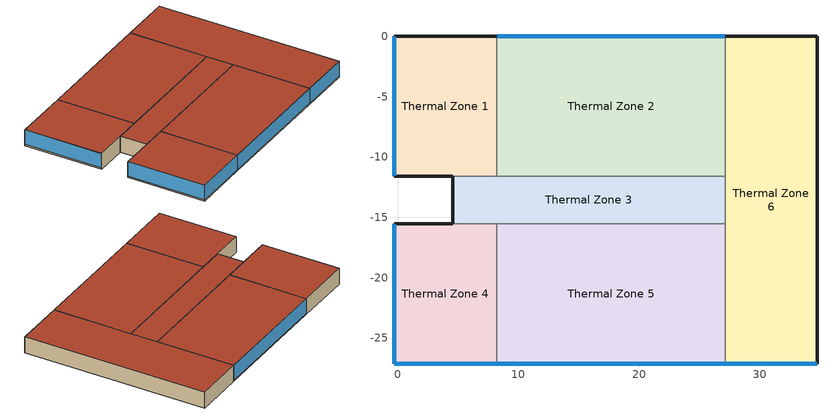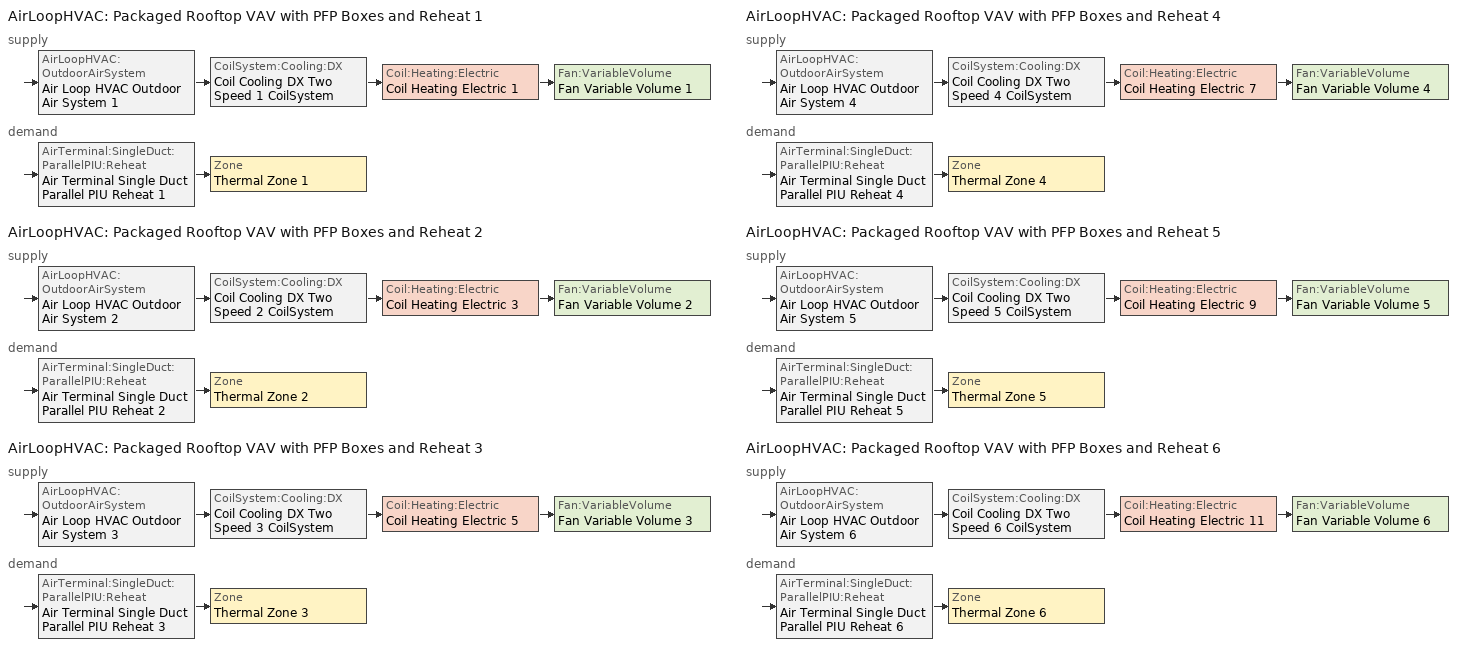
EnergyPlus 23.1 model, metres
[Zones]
Thermal Zone 1
 floor ground (ExtSlabCarpet 4in ClimateZone 1-8): 8.23,0 8.23,-11.58 4.57,-11.58 -0.3,-11.58 -0.3,0 z0
 wall outside (ASHRAE 189.1-2009 ExtWall Mass ClimateZone 3): 8.23,0 -0.3,0 -0.3,-11.58 4.57,-11.58 z0:2.44
 wall to Thermal Zone 2 (AirWall): 8.23,-11.58 8.23,0 z0:2.44
 wall to Thermal Zone 3 (AirWall): 4.57,-11.58 8.23,-11.58 z0:2.44
 window (ASHRAE 189.1-2009 ExtWindow ClimateZone 3): -0.3,-0.03 -0.3,-11.56 z0.21:2.41
 roof outside (ASHRAE 189.1-2009 ExtRoof IEAD ClimateZone 2-5): -0.3,0 -0.3,-11.58 4.57,-11.58 8.23,-11.58 8.23,0 z2.44
Thermal Zone 2
 floor ground (ExtSlabCarpet 4in ClimateZone 1-8): 27.13,0 27.13,-11.58 8.23,-11.58 8.23,0 z0
 wall outside (ASHRAE 189.1-2009 ExtWall Mass ClimateZone 3): 27.13,0 8.23,0 z0:2.44
 wall to Thermal Zone 6 (AirWall): 27.13,-11.58 27.13,0 z0:2.44
 wall to Thermal Zone 3 (AirWall): 8.23,-11.58 27.13,-11.58 z0:2.44
 window (ASHRAE 189.1-2009 ExtWindow ClimateZone 3): 27.1,0 8.26,0 z0.21:2.41
 roof outside (ASHRAE 189.1-2009 ExtRoof IEAD ClimateZone 2-5): 8.23,0 8.23,-11.58 27.13,-11.58 27.13,0 z2.44
Thermal Zone 3
 floor ground (ExtSlabCarpet 4in ClimateZone 1-8): 8.23,-15.54 4.57,-15.54 4.57,-11.58 8.23,-11.58 27.13,-11.58 27.13,-15.54 z0
 wall outside (ASHRAE 189.1-2009 ExtWall Mass ClimateZone 3): 4.57,-11.58 4.57,-15.54 z0:2.44
 wall to Thermal Zone 4 (AirWall): 4.57,-15.54 8.23,-15.54 z0:2.44
 wall to Thermal Zone 6 (AirWall): 27.13,-15.54 27.13,-11.58 z0:2.44
 wall to Thermal Zone 5 (AirWall): 8.23,-15.54 27.13,-15.54 z0:2.44
 roof outside (ASHRAE 189.1-2009 ExtRoof IEAD ClimateZone 2-5): 27.13,-15.54 27.13,-11.58 8.23,-11.58 4.57,-11.58 4.57,-15.54 8.23,-15.54 z2.44
Thermal Zone 4
 floor ground (ExtSlabCarpet 4in ClimateZone 1-8): -0.3,-27.13 -0.3,-15.54 4.57,-15.54 8.23,-15.54 8.23,-27.13 z0
 wall outside (ASHRAE 189.1-2009 ExtWall Mass ClimateZone 3): 4.57,-15.54 -0.3,-15.54 -0.3,-27.13 8.23,-27.13 z0:2.44
 wall to Thermal Zone 5 (AirWall): 8.23,-27.13 8.23,-15.54 z0:2.44
 window (ASHRAE 189.1-2009 ExtWindow ClimateZone 3): -0.3,-15.57 -0.3,-27.1 / -0.28,-27.13 8.2,-27.13 z0.21:2.41
 roof outside (ASHRAE 189.1-2009 ExtRoof IEAD ClimateZone 2-5): 8.23,-27.13 8.23,-15.54 4.57,-15.54 -0.3,-15.54 -0.3,-27.13 z2.44
Thermal Zone 5
 floor ground (ExtSlabCarpet 4in ClimateZone 1-8): 8.23,-27.13 8.23,-15.54 27.13,-15.54 27.13,-27.13 z0
 wall outside (ASHRAE 189.1-2009 ExtWall Mass ClimateZone 3): 8.23,-27.13 27.13,-27.13 z0:2.44
 wall to Thermal Zone 6 (AirWall): 27.13,-27.13 27.13,-15.54 z0:2.44
 window (ASHRAE 189.1-2009 ExtWindow ClimateZone 3): 8.26,-27.13 27.1,-27.13 z0.21:2.41
 roof outside (ASHRAE 189.1-2009 ExtRoof IEAD ClimateZone 2-5): 27.13,-27.13 27.13,-15.54 8.23,-15.54 8.23,-27.13 z2.44
Thermal Zone 6
 floor ground (ExtSlabCarpet 4in ClimateZone 1-8): 27.13,-27.13 27.13,-15.54 27.13,-11.58 27.13,0 34.75,0 34.75,-27.13 z0
 wall outside (ASHRAE 189.1-2009 ExtWall Mass ClimateZone 3): 27.13,-27.13 34.75,-27.13 34.75,0 27.13,0 z0:2.44
 window (ASHRAE 189.1-2009 ExtWindow ClimateZone 3): 27.15,-27.13 34.72,-27.13 z0.2:2.41
 roof outside (ASHRAE 189.1-2009 ExtRoof IEAD ClimateZone 2-5): 34.75,-27.13 34.75,0 27.13,0 27.13,-11.58 27.13,-15.54 27.13,-27.13 z2.44
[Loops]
AirLoopHVAC 'Packaged Rooftop VAV with PFP Boxes and Reheat 1'
 supply: AirLoopHVAC:OutdoorAirSystem 'Air Loop HVAC Outdoor Air System 1' > CoilSystem:Cooling:DX 'Coil Cooling DX Two Speed 1 CoilSystem' > Coil:Heating:Electric 'Coil Heating Electric 1' > Fan:VariableVolume 'Fan Variable Volume 1'
 demand: AirTerminal:SingleDuct:ParallelPIU:Reheat 'Air Terminal Single Duct Parallel PIU Reheat 1' > Zone 'Thermal Zone 1'
AirLoopHVAC 'Packaged Rooftop VAV with PFP Boxes and Reheat 2'
 supply: AirLoopHVAC:OutdoorAirSystem 'Air Loop HVAC Outdoor Air System 2' > CoilSystem:Cooling:DX 'Coil Cooling DX Two Speed 2 CoilSystem' > Coil:Heating:Electric 'Coil Heating Electric 3' > Fan:VariableVolume 'Fan Variable Volume 2'
 demand: AirTerminal:SingleDuct:ParallelPIU:Reheat 'Air Terminal Single Duct Parallel PIU Reheat 2' > Zone 'Thermal Zone 2'
AirLoopHVAC 'Packaged Rooftop VAV with PFP Boxes and Reheat 3'
 supply: AirLoopHVAC:OutdoorAirSystem 'Air Loop HVAC Outdoor Air System 3' > CoilSystem:Cooling:DX 'Coil Cooling DX Two Speed 3 CoilSystem' > Coil:Heating:Electric 'Coil Heating Electric 5' > Fan:VariableVolume 'Fan Variable Volume 3'
 demand: AirTerminal:SingleDuct:ParallelPIU:Reheat 'Air Terminal Single Duct Parallel PIU Reheat 3' > Zone 'Thermal Zone 3'
AirLoopHVAC 'Packaged Rooftop VAV with PFP Boxes and Reheat 4'
 supply: AirLoopHVAC:OutdoorAirSystem 'Air Loop HVAC Outdoor Air System 4' > CoilSystem:Cooling:DX 'Coil Cooling DX Two Speed 4 CoilSystem' > Coil:Heating:Electric 'Coil Heating Electric 7' > Fan:VariableVolume 'Fan Variable Volume 4'
 demand: AirTerminal:SingleDuct:ParallelPIU:Reheat 'Air Terminal Single Duct Parallel PIU Reheat 4' > Zone 'Thermal Zone 4'
AirLoopHVAC 'Packaged Rooftop VAV with PFP Boxes and Reheat 5'
 supply: AirLoopHVAC:OutdoorAirSystem 'Air Loop HVAC Outdoor Air System 5' > CoilSystem:Cooling:DX 'Coil Cooling DX Two Speed 5 CoilSystem' > Coil:Heating:Electric 'Coil Heating Electric 9' > Fan:VariableVolume 'Fan Variable Volume 5'
 demand: AirTerminal:SingleDuct:ParallelPIU:Reheat 'Air Terminal Single Duct Parallel PIU Reheat 5' > Zone 'Thermal Zone 5'
AirLoopHVAC 'Packaged Rooftop VAV with PFP Boxes and Reheat 6'
 supply: AirLoopHVAC:OutdoorAirSystem 'Air Loop HVAC Outdoor Air System 6' > CoilSystem:Cooling:DX 'Coil Cooling DX Two Speed 6 CoilSystem' > Coil:Heating:Electric 'Coil Heating Electric 11' > Fan:VariableVolume 'Fan Variable Volume 6'
 demand: AirTerminal:SingleDuct:ParallelPIU:Reheat 'Air Terminal Single Duct Parallel PIU Reheat 6' > Zone 'Thermal Zone 6'
[Building]
Building 1: North Axis=71.5
[Site:Location]
Greenville-Spartanburg Intl AP: Latitude=34.9; Longitude=-82.217; Time Zone=-5; Elevation=292
[SizingPeriod:DesignDay]
Greenville-Spartanburg Intl A Ann Htg 99% Condns DB: Month=1; Day of Month=21; Day Type=WinterDesignDay; Maximum DryBulb Temperature=-3.7; Daily DryBulb Temperature Range=0; DryBulb Temperature Range Modifier Type=DefaultMultipliers; Humidity Condition Type=Wetbulb; Wetbulb or DewPoint at Maximum DryBulb=-3.7; Barometric Pressure=97866; Wind Speed=2.3; Wind Direction=340; Rain Indicator=No; Snow Indicator=No; Daylight Saving Time Indicator=No; Solar Model Indicator=ASHRAEClearSky; Sky Clearness=0; Begin Environment Reset Mode=FullResetAtBeginEnvironment
[Material] Thermal Absorptance=0.9
Name | Roughness | Thickness | Conductivity | Density | Specific Heat | Solar Absorptance | Visible Absorptance
1/2IN Gypsum | Smooth | 0.0127 | 0.16 | 784.9 | 830 | 0.4 | 0.4
1IN Stucco | Smooth | 0.0253 | 0.6918 | 1858 | 837 | 0.92 | 0.92
8IN Concrete HW | MediumRough | 0.2033 | 1.7296 | 2243 | 837 | 0.65 | 0.65
MAT-CC05 4 HW CONCRETE | Rough | 0.1016 | 1.311 | 2240 | 836.8 | 0.85 | 0.85
Metal Decking | MediumSmooth | 0.0015 | 45.006 | 7680 | 418.4 | 0.6 | 0.6
Roof Insulation [21] | MediumRough | 0.2105 | 0.049 | 265 | 836.8 | 0.7 | 0.7
Roof Membrane | VeryRough | 0.0095 | 0.16 | 1121.29 | 1460 | 0.7 | 0.7
Wall Insulation [36] | MediumRough | 0.0566 | 0.0432 | 91 | 837 | 0.5 | 0.5
[Material:NoMass]
CP02 CARPET PAD: Roughness=Smooth; Thermal Resistance=0.1; Thermal Absorptance=0.9; Solar Absorptance=0.8; Visible Absorptance=0.8
[WindowMaterial:Glazing]
Theoretical Glass [202]: Optical Data Type=SpectralAverage; Thickness=0.003; Solar Transmittance at Normal Incidence=0.2325; Front Side Solar Reflectance at Normal Incidence=0.7175; Back Side Solar Reflectance at Normal Incidence=0; Visible Transmittance at Normal Incidence=0.3192; Front Side Visible Reflectance at Normal Incidence=0.6308; Back Side Visible Reflectance at Normal Incidence=0; Infrared Transmittance at Normal Incidence=0; Front Side Infrared Hemispherical Emissivity=0.9; Back Side Infrared Hemispherical Emissivity=0.9; Conductivity=0.0192; Dirt Correction Factor for Solar and Visible Transmittance=1; Solar Diffusing=No
[Construction]
ASHRAE 189.1-2009 ExtRoof IEAD ClimateZone 2-5: Roof Membrane, Roof Insulation [21], Metal Decking
ASHRAE 189.1-2009 ExtWall Mass ClimateZone 3: 1IN Stucco, 8IN Concrete HW, Wall Insulation [36], 1/2IN Gypsum
ASHRAE 189.1-2009 ExtWindow ClimateZone 3: Theoretical Glass [202]
ExtSlabCarpet 4in ClimateZone 1-8: MAT-CC05 4 HW CONCRETE, CP02 CARPET PAD
[Construction:AirBoundary]
AirWall: None, 0
[Space] Space Type=189.1-2009 - Office - OpenOffice - CZ1-3
Name | Zone
2001 | Thermal Zone 1
2002 | Thermal Zone 2
2003 | Thermal Zone 3
2004 | Thermal Zone 4
2005 | Thermal Zone 5
2006 | Thermal Zone 6
[SpaceList]
189.1-2009 - Office - OpenOffice - CZ1-3: 2002, 2001, 2005, 2003, 2004, 2006
[Zone] Multiplier=1; Part of Total Floor Area=Yes
Thermal Zone 1; Thermal Zone 2; Thermal Zone 3; Thermal Zone 4; Thermal Zone 5; Thermal Zone 6
[People]
189.1-2009 - Office - OpenOffice - CZ1-3 People: Zone or ZoneList or Space or SpaceList=189.1-2009 - Office - OpenOffice - CZ1-3; Number of People Schedule=Office Work Occ; Number of People Calculation Method=People/Area; People per Floor Area=0.056511; Fraction Radiant=0.3; Activity Level Schedule=Office Activity; Enable ASHRAE 55 Comfort Warnings=No
[Lights]
189.1-2009 - Office - OpenOffice - CZ1-3 Lights: Zone or ZoneList or Space or SpaceList=189.1-2009 - Office - OpenOffice - CZ1-3; Schedule=Office Bldg Light; Design Level Calculation Method=Watts/Area; Watts per Zone Floor Area=10.6563; EndUse Subcategory=General
[ElectricEquipment]
189.1-2009 - Office - OpenOffice - CZ1-3 Electric Equipment: Zone or ZoneList or Space or SpaceList=189.1-2009 - Office - OpenOffice - CZ1-3; Schedule=Office Bldg Equip; Design Level Calculation Method=Watts/Area; Watts per Zone Floor Area=7.64238; EndUse Subcategory=General
[ZoneInfiltration:DesignFlowRate]
189.1-2009 - Office - OpenOffice - CZ1-3 Infiltration: Zone or ZoneList or Space or SpaceList=189.1-2009 - Office - OpenOffice - CZ1-3; Schedule=Infiltration Off; Design Flow Rate Calculation Method=Flow/ExteriorArea; Flow Rate per Exterior Surface Area=0.00030226
[DesignSpecification:OutdoorAir]
189.1-2009 - Office - OpenOffice - CZ1-3 Ventilation: Outdoor Air Method=Sum; Outdoor Air Flow per Person=0.00943895; Outdoor Air Flow per Zone Floor Area=0; Outdoor Air Flow per Zone=0; Outdoor Air Flow Air Changes per Hour=0
[DesignSpecification:OutdoorAir:SpaceList] Space 1 Design Specification Outdoor Air Object=189.1-2009 - Office - OpenOffice - CZ1-3 Ventilation
Name | Space 1
Thermal Zone 1 DSOA Space List | 2001
Thermal Zone 2 DSOA Space List | 2002
Thermal Zone 3 DSOA Space List | 2003
Thermal Zone 4 DSOA Space List | 2004
Thermal Zone 5 DSOA Space List | 2005
Thermal Zone 6 DSOA Space List | 2006
[Sizing:Zone] Zone Cooling Design Supply Air Temperature Input Method=SupplyAirTemperature; Zone Cooling Design Supply Air Temperature=14; Zone Cooling Design Supply Air Temperature Difference=11.11; Zone Heating Design Supply Air Temperature Input Method=SupplyAirTemperature; Zone Heating Design Supply Air Temperature=40; Zone Heating Design Supply Air Temperature Difference=11.11; Zone Cooling Design Supply Air Humidity Ratio=0.0085; Zone Heating Design Supply Air Humidity Ratio=0.008; Cooling Design Air Flow Method=DesignDay; Cooling Design Air Flow Rate=0; Cooling Minimum Air Flow per Zone Floor Area=0.000762; Cooling Minimum Air Flow=0; Cooling Minimum Air Flow Fraction=0; Heating Design Air Flow Method=DesignDay; Heating Design Air Flow Rate=0; Heating Maximum Air Flow per Zone Floor Area=0.002032; Heating Maximum Air Flow=0.141576; Heating Maximum Air Flow Fraction=0.3; Account for Dedicated Outdoor Air System=No; Zone Load Sizing Method=Sensible Load Only No Latent Load; Zone Latent Cooling Design Supply Air Humidity Ratio Input Method=HumidityRatioDifference; Zone Cooling Design Supply Air Humidity Ratio Difference=0.005; Zone Latent Heating Design Supply Air Humidity Ratio Input Method=HumidityRatioDifference; Zone Humidification Design Supply Air Humidity Ratio Difference=0.005
Name | Design Specification Outdoor Air Object
Thermal Zone 1 | Thermal Zone 1 DSOA Space List
Thermal Zone 2 | Thermal Zone 2 DSOA Space List
Thermal Zone 3 | Thermal Zone 3 DSOA Space List
Thermal Zone 4 | Thermal Zone 4 DSOA Space List
Thermal Zone 5 | Thermal Zone 5 DSOA Space List
Thermal Zone 6 | Thermal Zone 6 DSOA Space List
[Sizing:System] Type of Load to Size On=Sensible; Design Outdoor Air Flow Rate=Autosize; Central Heating Maximum System Air Flow Ratio=0.3; Preheat Design Temperature=7; Preheat Design Humidity Ratio=0.008; Precool Design Temperature=12.8; Precool Design Humidity Ratio=0.008; Central Cooling Design Supply Air Temperature=12.8; Central Heating Design Supply Air Temperature=16.7; Type of Zone Sum to Use=NonCoincident; 100 Outdoor Air in Cooling=Yes; 100 Outdoor Air in Heating=Yes; Central Cooling Design Supply Air Humidity Ratio=0.0085; Central Heating Design Supply Air Humidity Ratio=0.008; Cooling Supply Air Flow Rate Method=DesignDay; Cooling Supply Air Flow Rate=0; Cooling Supply Air Flow Rate Per Floor Area=0.00996765; Cooling Fraction of Autosized Cooling Supply Air Flow Rate=1; Cooling Supply Air Flow Rate Per Unit Cooling Capacity=3.94755e-05; Heating Supply Air Flow Rate Method=DesignDay; Heating Supply Air Flow Rate=0; Heating Supply Air Flow Rate Per Floor Area=0.00996765; Heating Fraction of Autosized Heating Supply Air Flow Rate=1; Heating Fraction of Autosized Cooling Supply Air Flow Rate=1; Heating Supply Air Flow Rate Per Unit Heating Capacity=3.15882e-05; System Outdoor Air Method=ZoneSum; Zone Maximum Outdoor Air Fraction=1; Cooling Design Capacity Method=CoolingDesignCapacity; Cooling Design Capacity=Autosize; Cooling Design Capacity Per Floor Area=234.7; Fraction of Autosized Cooling Design Capacity=1; Heating Design Capacity Method=HeatingDesignCapacity; Heating Design Capacity=Autosize; Heating Design Capacity Per Floor Area=157; Fraction of Autosized Heating Design Capacity=1; Central Cooling Capacity Control Method=OnOff; Occupant Diversity=Autosize
Packaged Rooftop VAV with PFP Boxes and Reheat 1; Packaged Rooftop VAV with PFP Boxes and Reheat 2; Packaged Rooftop VAV with PFP Boxes and Reheat 3; Packaged Rooftop VAV with PFP Boxes and Reheat 4; Packaged Rooftop VAV with PFP Boxes and Reheat 5; Packaged Rooftop VAV with PFP Boxes and Reheat 6
[ZoneControl:Thermostat] Temperature Difference Between Cutout And Setpoint=0
Name | Zone or ZoneList | Control Type Schedule | Control 1
Thermal Zone 1 Thermostat | Thermal Zone 1 | Thermal Zone 1 Thermostat Schedule | Thermostat Setpoint Dual Setpoint 1
Thermal Zone 2 Thermostat | Thermal Zone 2 | Thermal Zone 2 Thermostat Schedule | Thermostat Setpoint Dual Setpoint 4
Thermal Zone 3 Thermostat | Thermal Zone 3 | Thermal Zone 3 Thermostat Schedule | Thermostat Setpoint Dual Setpoint 3
Thermal Zone 4 Thermostat | Thermal Zone 4 | Thermal Zone 4 Thermostat Schedule | Thermostat Setpoint Dual Setpoint 5
Thermal Zone 5 Thermostat | Thermal Zone 5 | Thermal Zone 5 Thermostat Schedule | Thermostat Setpoint Dual Setpoint 7
Thermal Zone 6 Thermostat | Thermal Zone 6 | Thermal Zone 6 Thermostat Schedule | Thermostat Setpoint Dual Setpoint 2
[ThermostatSetpoint:DualSetpoint] Heating Setpoint Temperature Schedule=HVAC_heat; Cooling Setpoint Temperature Schedule=HVAC_cool
Thermostat Setpoint Dual Setpoint 1; Thermostat Setpoint Dual Setpoint 4; Thermostat Setpoint Dual Setpoint 3; Thermostat Setpoint Dual Setpoint 5; Thermostat Setpoint Dual Setpoint 7; Thermostat Setpoint Dual Setpoint 2
[AirTerminal:SingleDuct:ParallelPIU:Reheat] Availability Schedule=Always On Discrete; Maximum Primary Air Flow Rate=Autosize; Maximum Secondary Air Flow Rate=Autosize; Minimum Primary Air Flow Fraction=Autosize; Fan On Flow Fraction=Autosize; Maximum Hot Water or Steam Flow Rate=Autosize; Minimum Hot Water or Steam Flow Rate=0; Convergence Tolerance=0.001
Name | Fan | Reheat Coil
Air Terminal Single Duct Parallel PIU Reheat 1 | Fan Constant Volume 1 | Coil Heating Electric 2
Air Terminal Single Duct Parallel PIU Reheat 2 | Fan Constant Volume 2 | Coil Heating Electric 4
Air Terminal Single Duct Parallel PIU Reheat 3 | Fan Constant Volume 3 | Coil Heating Electric 6
Air Terminal Single Duct Parallel PIU Reheat 4 | Fan Constant Volume 4 | Coil Heating Electric 8
Air Terminal Single Duct Parallel PIU Reheat 5 | Fan Constant Volume 5 | Coil Heating Electric 10
Air Terminal Single Duct Parallel PIU Reheat 6 | Fan Constant Volume 6 | Coil Heating Electric 12
[Zone equipment]
Thermal Zone 1: Air Terminal Single Duct Parallel PIU Reheat 1
Thermal Zone 2: Air Terminal Single Duct Parallel PIU Reheat 2
Thermal Zone 3: Air Terminal Single Duct Parallel PIU Reheat 3
Thermal Zone 4: Air Terminal Single Duct Parallel PIU Reheat 4
Thermal Zone 5: Air Terminal Single Duct Parallel PIU Reheat 5
Thermal Zone 6: Air Terminal Single Duct Parallel PIU Reheat 6
[Fan:ConstantVolume] Fan Total Efficiency=0.7; Pressure Rise=300; Maximum Flow Rate=AutoSize; Motor Efficiency=0.9; Motor In Airstream Fraction=1
Name | Availability Schedule
Fan Constant Volume 1 | Always On Discrete
Fan Constant Volume 2 | Always On Discrete 27
Fan Constant Volume 3 | Always On Discrete 28
Fan Constant Volume 4 | Always On Discrete 29
Fan Constant Volume 5 | Always On Discrete 30
Fan Constant Volume 6 | Always On Discrete 31
[Fan:VariableVolume] Fan Total Efficiency=0.6045; Pressure Rise=500; Maximum Flow Rate=AutoSize; Fan Power Minimum Flow Rate Input Method=FixedFlowRate; Fan Power Minimum Flow Fraction=0; Fan Power Minimum Air Flow Rate=0; Motor Efficiency=0.93; Motor In Airstream Fraction=1; Fan Power Coefficient 1=0.0407599; Fan Power Coefficient 2=0.088045; Fan Power Coefficient 3=-0.0729261; Fan Power Coefficient 4=0.94374; Fan Power Coefficient 5=0; EndUse Subcategory=General
Name | Availability Schedule
Fan Variable Volume 1 | Always On Discrete
Fan Variable Volume 2 | Always On Discrete 27
Fan Variable Volume 3 | Always On Discrete 28
Fan Variable Volume 4 | Always On Discrete 29
Fan Variable Volume 5 | Always On Discrete 30
Fan Variable Volume 6 | Always On Discrete 31
[Coil:Cooling:DX:TwoSpeed] Availability Schedule=Always On Discrete; High Speed Gross Rated Total Cooling Capacity=Autosize; High Speed Rated Sensible Heat Ratio=Autosize; High Speed Gross Rated Cooling COP=3; High Speed Rated Air Flow Rate=Autosize; Unit Internal Static Air Pressure=773.3; Total Cooling Capacity Function of Temperature Curve=Curve Biquadratic 1; Total Cooling Capacity Function of Flow Fraction Curve=Curve Quadratic 1; Energy Input Ratio Function of Temperature Curve=Curve Biquadratic 2; Energy Input Ratio Function of Flow Fraction Curve=Curve Quadratic 2; Part Load Fraction Correlation Curve=Curve Quadratic 3; Low Speed Gross Rated Total Cooling Capacity=Autosize; Low Speed Gross Rated Sensible Heat Ratio=0.69; Low Speed Gross Rated Cooling COP=3; Low Speed Rated Air Flow Rate=Autosize; Low Speed Total Cooling Capacity Function of Temperature Curve=Curve Biquadratic 3; Low Speed Energy Input Ratio Function of Temperature Curve=Curve Biquadratic 4; Condenser Type=AirCooled; Minimum Outdoor DryBulb Temperature for Compressor Operation=-25; High Speed Evaporative Condenser Effectiveness=0; High Speed Evaporative Condenser Air Flow Rate=Autosize; High Speed Evaporative Condenser Pump Rated Power Consumption=Autosize; Low Speed Evaporative Condenser Effectiveness=0; Low Speed Evaporative Condenser Air Flow Rate=Autosize; Low Speed Evaporative Condenser Pump Rated Power Consumption=Autosize; Basin Heater Capacity=10; Basin Heater Setpoint Temperature=2
Coil Cooling DX Two Speed 1; Coil Cooling DX Two Speed 2; Coil Cooling DX Two Speed 3; Coil Cooling DX Two Speed 4; Coil Cooling DX Two Speed 5; Coil Cooling DX Two Speed 6
[Coil:Heating:Electric] Availability Schedule=Always On Discrete; Efficiency=1; Nominal Capacity=Autosize
Coil Heating Electric 2; Coil Heating Electric 4; Coil Heating Electric 6; Coil Heating Electric 8; Coil Heating Electric 10; Coil Heating Electric 12; Coil Heating Electric 1; Coil Heating Electric 3; Coil Heating Electric 5; Coil Heating Electric 7; Coil Heating Electric 9; Coil Heating Electric 11
[CoilSystem:Cooling:DX] Availability Schedule=Always On Discrete
Name | Cooling Coil
Coil Cooling DX Two Speed 1 CoilSystem | Coil Cooling DX Two Speed 1
Coil Cooling DX Two Speed 2 CoilSystem | Coil Cooling DX Two Speed 2
Coil Cooling DX Two Speed 3 CoilSystem | Coil Cooling DX Two Speed 3
Coil Cooling DX Two Speed 4 CoilSystem | Coil Cooling DX Two Speed 4
Coil Cooling DX Two Speed 5 CoilSystem | Coil Cooling DX Two Speed 5
Coil Cooling DX Two Speed 6 CoilSystem | Coil Cooling DX Two Speed 6
[Controller:OutdoorAir] Minimum Outdoor Air Flow Rate=0; Maximum Outdoor Air Flow Rate=Autosize; Economizer Control Type=NoEconomizer; Economizer Control Action Type=ModulateFlow; Economizer Maximum Limit DryBulb Temperature=28; Economizer Maximum Limit Enthalpy=64000; Economizer Minimum Limit DryBulb Temperature=-100; Lockout Type=NoLockout; Minimum Limit Type=FixedMinimum; High Humidity Control=No; Control High Indoor Humidity Based on Outdoor Humidity Ratio=Yes; Heat Recovery Bypass Control Type=BypassWhenWithinEconomizerLimits
Name | Mechanical Ventilation Controller
Controller Outdoor Air 1 | Controller Mechanical Ventilation 1
Controller Outdoor Air 2 | Controller Mechanical Ventilation 2
Controller Outdoor Air 3 | Controller Mechanical Ventilation 3
Controller Outdoor Air 4 | Controller Mechanical Ventilation 4
Controller Outdoor Air 5 | Controller Mechanical Ventilation 5
Controller Outdoor Air 6 | Controller Mechanical Ventilation 6
[Controller:MechanicalVentilation] Availability Schedule=Always On Discrete; Demand Controlled Ventilation=No; System Outdoor Air Method=ZoneSum; Design Specification Outdoor Air Object Name 1=189.1-2009 - Office - OpenOffice - CZ1-3 Ventilation
Name | Zone or ZoneList 1
Controller Mechanical Ventilation 1 | Thermal Zone 1
Controller Mechanical Ventilation 2 | Thermal Zone 2
Controller Mechanical Ventilation 3 | Thermal Zone 3
Controller Mechanical Ventilation 4 | Thermal Zone 4
Controller Mechanical Ventilation 5 | Thermal Zone 5
Controller Mechanical Ventilation 6 | Thermal Zone 6
[AirLoopHVAC] Design Supply Air Flow Rate=AutoSize; Design Return Air Flow Fraction of Supply Air Flow=1
Packaged Rooftop VAV with PFP Boxes and Reheat 1; Packaged Rooftop VAV with PFP Boxes and Reheat 2; Packaged Rooftop VAV with PFP Boxes and Reheat 3; Packaged Rooftop VAV with PFP Boxes and Reheat 4; Packaged Rooftop VAV with PFP Boxes and Reheat 5; Packaged Rooftop VAV with PFP Boxes and Reheat 6
[AvailabilityManager:Scheduled]
Name | Schedule
Packaged Rooftop VAV with PFP Boxes and Reheat 1 Availability Manager; Air Loop HVAC Outdoor Air System 1 Availability Manager; Air Loop HVAC Outdoor Air System 2 Availability Manager; Air Loop HVAC Outdoor Air System 3 Availability Manager; Air Loop HVAC Outdoor Air System 4 Availability Manager; Air Loop HVAC Outdoor Air System 5 Availability Manager; Air Loop HVAC Outdoor Air System 6 Availability Manager | Always On Discrete
Packaged Rooftop VAV with PFP Boxes and Reheat 2 Availability Manager | Always On Discrete 27
Packaged Rooftop VAV with PFP Boxes and Reheat 3 Availability Manager | Always On Discrete 28
Packaged Rooftop VAV with PFP Boxes and Reheat 4 Availability Manager | Always On Discrete 29
Packaged Rooftop VAV with PFP Boxes and Reheat 5 Availability Manager | Always On Discrete 30
Packaged Rooftop VAV with PFP Boxes and Reheat 6 Availability Manager | Always On Discrete 31
[SetpointManager:Scheduled] Control Variable=Temperature; Schedule=Deck_Temperature 10
Setpoint Manager Scheduled 1; Setpoint Manager Scheduled 2; Setpoint Manager Scheduled 3; Setpoint Manager Scheduled 4; Setpoint Manager Scheduled 5; Setpoint Manager Scheduled 6
[SetpointManager:MixedAir] Control Variable=Temperature
Node 15 OS Default SPM; Node 16 OS Default SPM; Node 17 OS Default SPM; Node 28 OS Default SPM; Node 29 OS Default SPM; Node 30 OS Default SPM; Node 41 OS Default SPM; Node 42 OS Default SPM; Node 43 OS Default SPM; Node 54 OS Default SPM; Node 55 OS Default SPM; Node 56 OS Default SPM; Node 67 OS Default SPM; Node 68 OS Default SPM; Node 69 OS Default SPM; Node 80 OS Default SPM; Node 81 OS Default SPM; Node 82 OS Default SPM
[Schedule:Day:Interval]
Office Bldg Light Rule 1 Day Schedule: No, 24:00, 0.05
Office Bldg Light Default Schedule: No, 05:00, 0.05, 07:00, 0.1, 08:00, 0.3, 17:00, 0.9, 18:00, 0.7, 20:00, 0.5, 22:00, 0.3, 23:00, 0.1, 24:00, 0.05
Office Bldg Light Rule 2 Day Schedule: No, 06:00, 0.05, 08:00, 0.1, 14:00, 0.5, 17:00, 0.15, 24:00, 0.05
Office Bldg Light Summer Design Day; Office Bldg Equip Summer Design Day: No, 24:00, 1
Office Bldg Light Winter Design Day; Office Bldg Occ Rule 1 Day Schedule; Office Bldg Occ Winter Design Day; Office Bldg Equip Winter Design Day; Schedule Day 8: No, 24:00, 0
Office Bldg Occ Default Schedule: No, 06:00, 0, 07:00, 0.1, 08:00, 0.2, 12:00, 0.85, 13:00, 0.5, 17:00, 0.85, 18:00, 0.7, 20:00, 0.4, 22:00, 0.1, 24:00, 0.05
Office Bldg Occ Rule 2 Day Schedule: No, 06:00, 0, 08:00, 0.1, 14:00, 0.4, 17:00, 0.1, 24:00, 0
Office Bldg Occ Summer Design Day: No, 06:00, 0, 22:00, 1, 24:00, 0.05
Office Activity Default Schedule; Office Activity Summer Design Day; Office Activity Winter Design Day: No, 24:00, 132
Office Bldg Equip Rule 1 Day Schedule: No, 24:00, 0.3
Office Bldg Equip Default Schedule: No, 08:00, 0.4, 12:00, 0.9, 13:00, 0.8, 17:00, 0.9, 18:00, 0.8, 20:00, 0.6, 22:00, 0.5, 24:00, 0.4
Office Bldg Equip Rule 2 Day Schedule: No, 06:00, 0.3, 08:00, 0.4, 14:00, 0.5, 17:00, 0.35, 24:00, 0.3
Schedule Day 4: No, 24:00, 18.3333
Schedule Day 3: No, 03:00, 18.3333, 19:00, 21.6667, 24:00, 18.3333
Schedule Day 2: No, 24:00, 26.6667
Schedule Day 1: No, 03:00, 26.6667, 19:00, 23.3333, 24:00, 26.6667
Deck_Temperature_Default 10; Deck_Temperature_Summer_Design_Day 10; Deck_Temperature_Winter_Design_Day 10: No, 24:00, 12.8
[Schedule:Week:Daily]
Office Bldg Light Week Rule - Jan1-Dec31: Office Bldg Light Rule 1 Day Schedule, Office Bldg Light Default Schedule, Office Bldg Light Default Schedule, Office Bldg Light Default Schedule, Office Bldg Light Default Schedule, Office Bldg Light Default Schedule, Office Bldg Light Rule 2 Day Schedule, Office Bldg Light Default Schedule, Office Bldg Light Summer Design Day, Office Bldg Light Winter Design Day, Office Bldg Light Default Schedule, Office Bldg Light Default Schedule
Office Work Occ Week Rule - Jan1-Dec31: Office Bldg Occ Rule 1 Day Schedule, Office Bldg Occ Default Schedule, Office Bldg Occ Default Schedule, Office Bldg Occ Default Schedule, Office Bldg Occ Default Schedule, Office Bldg Occ Default Schedule, Office Bldg Occ Rule 2 Day Schedule, Office Bldg Occ Default Schedule, Office Bldg Occ Summer Design Day, Office Bldg Occ Winter Design Day, Office Bldg Occ Default Schedule, Office Bldg Occ Default Schedule
Office Activity Week Rule - Jan1-Dec31: Office Activity Default Schedule, Office Activity Default Schedule, Office Activity Default Schedule, Office Activity Default Schedule, Office Activity Default Schedule, Office Activity Default Schedule, Office Activity Default Schedule, Office Activity Default Schedule, Office Activity Summer Design Day, Office Activity Winter Design Day, Office Activity Default Schedule, Office Activity Default Schedule
Office Bldg Equip Week Rule - Jan1-Dec31: Office Bldg Equip Rule 1 Day Schedule, Office Bldg Equip Default Schedule, Office Bldg Equip Default Schedule, Office Bldg Equip Default Schedule, Office Bldg Equip Default Schedule, Office Bldg Equip Default Schedule, Office Bldg Equip Rule 2 Day Schedule, Office Bldg Equip Default Schedule, Office Bldg Equip Summer Design Day, Office Bldg Equip Winter Design Day, Office Bldg Equip Default Schedule, Office Bldg Equip Default Schedule
HVAC_heat Week Rule - Jan1-Dec31: Schedule Day 4, Schedule Day 3, Schedule Day 3, Schedule Day 3, Schedule Day 3, Schedule Day 3, Schedule Day 4, Schedule Day 3, Schedule Day 3, Schedule Day 3, Schedule Day 3, Schedule Day 3
HVAC_cool Week Rule - Jan1-Dec31: Schedule Day 2, Schedule Day 1, Schedule Day 1, Schedule Day 1, Schedule Day 1, Schedule Day 1, Schedule Day 2, Schedule Day 1, Schedule Day 1, Schedule Day 1, Schedule Day 1, Schedule Day 1
Deck_Temperature 10 Week Rule - Jan1-Dec31: Deck_Temperature_Default 10, Deck_Temperature_Default 10, Deck_Temperature_Default 10, Deck_Temperature_Default 10, Deck_Temperature_Default 10, Deck_Temperature_Default 10, Deck_Temperature_Default 10, Deck_Temperature_Default 10, Deck_Temperature_Summer_Design_Day 10, Deck_Temperature_Winter_Design_Day 10, Deck_Temperature_Default 10, Deck_Temperature_Default 10
Infiltration Off Week Rule - Jan1-Dec31: Schedule Day 8, Schedule Day 8, Schedule Day 8, Schedule Day 8, Schedule Day 8, Schedule Day 8, Schedule Day 8, Schedule Day 8, Schedule Day 8, Schedule Day 8, Schedule Day 8, Schedule Day 8
[Schedule:Year]
Office Bldg Light: Office Bldg Light Week Rule - Jan1-Dec31, 1, 1, 12, 31
Office Work Occ: Office Work Occ Week Rule - Jan1-Dec31, 1, 1, 12, 31
Office Activity: Office Activity Week Rule - Jan1-Dec31, 1, 1, 12, 31
Office Bldg Equip: Office Bldg Equip Week Rule - Jan1-Dec31, 1, 1, 12, 31
HVAC_heat: HVAC_heat Week Rule - Jan1-Dec31, 1, 1, 12, 31
HVAC_cool: HVAC_cool Week Rule - Jan1-Dec31, 1, 1, 12, 31
Deck_Temperature 10: Deck_Temperature 10 Week Rule - Jan1-Dec31, 1, 1, 12, 31
Infiltration Off: Infiltration Off Week Rule - Jan1-Dec31, 1, 1, 12, 31
[Schedule:Compact]
Thermal Zone 1 Thermostat Schedule; Thermal Zone 2 Thermostat Schedule; Thermal Zone 3 Thermostat Schedule; Thermal Zone 4 Thermostat Schedule; Thermal Zone 5 Thermostat Schedule; Thermal Zone 6 Thermostat Schedule: Through: 12/31, For: AllDays, Until: 24:00, 4
[Schedule:Constant] Hourly Value=1
Always On Discrete; Always On Discrete 27; Always On Discrete 28; Always On Discrete 29; Always On Discrete 30; Always On Discrete 31
[Curve:Quadratic]
Name | Coefficient1 Constant | Coefficient2 x | Coefficient3 x2 | Minimum Value of x | Maximum Value of x
Curve Quadratic 1 | 0.77136 | 0.34053 | -0.11088 | 0.75918 | 1.13877
Curve Quadratic 2 | 1.2055 | -0.32953 | 0.12308 | 0.75918 | 1.13877
Curve Quadratic 3 | 0.771 | 0.229 | 0 | 0 | 1
[Curve:Biquadratic] Minimum Value of x=17; Maximum Value of x=22; Minimum Value of y=13; Maximum Value of y=46
Name | Coefficient1 Constant | Coefficient2 x | Coefficient3 x2 | Coefficient4 y | Coefficient5 y2 | Coefficient6 xy
Curve Biquadratic 1; Curve Biquadratic 3 | 0.42415 | 0.04426 | -0.00042 | 0.00333 | -8e-05 | -0.00021
Curve Biquadratic 2; Curve Biquadratic 4 | 1.23649 | -0.02431 | 0.00057 | -0.01434 | 0.00063 | -0.00038
